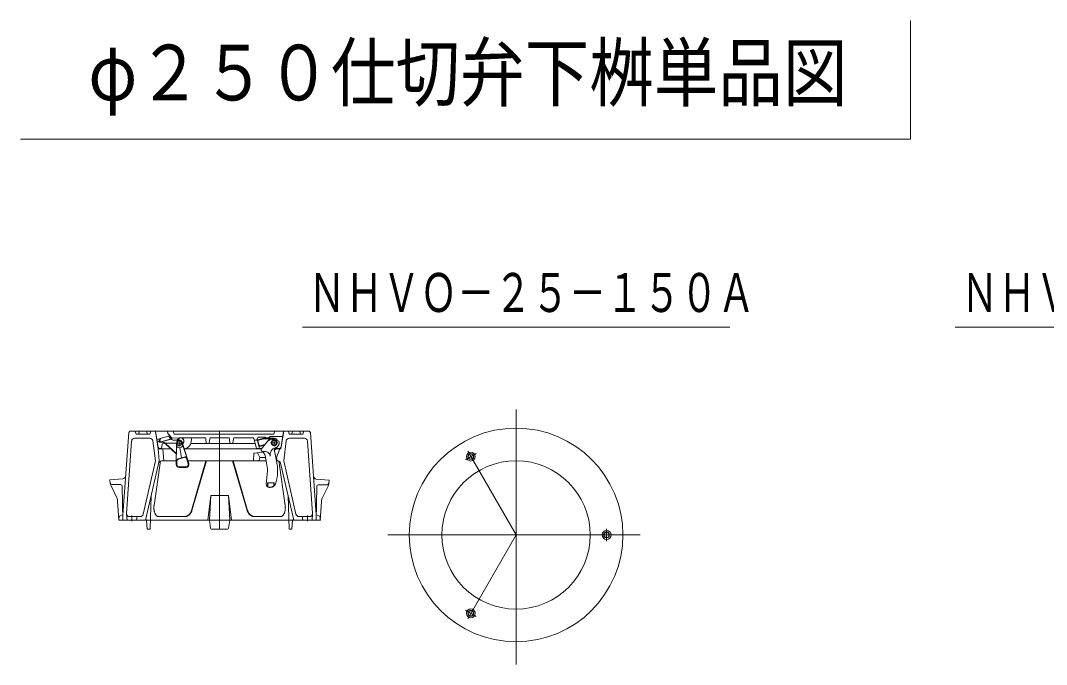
# Model space of a CAD drawing. Units: millimetres, scale not verified. Extents: x -6861 to 6861, y -5221 to 5221.
# Drawn here: x -6861 to -5132, y 1344 to 2430 of the extents above; entities that cross this region are included whole.
import ezdxf
from ezdxf.enums import TextEntityAlignment as Align

# ---------------------------------------------------------------- set-up
doc = ezdxf.new("R2010")
doc.units = ezdxf.units.MM
doc.header["$LTSCALE"] = 20
for name, color, linetype, lineweight in [('0-0_0', 7, 'Continuous', 18), ('0-4_TEMP', 3, 'Continuous', 18), ('0-5_細線', 7, 'Continuous', 18)]:
    doc.layers.add(name, color=color, linetype=linetype, lineweight=lineweight)
doc.styles.add('ＭＳ ゴシック', font='')
doc.styles.get('ＭＳ ゴシック').set_extended_font_data('MS Gothic')

msp = doc.modelspace()

# ---------------------------------------------------------------- linework, layer by layer
at = {"layer": '0-0_0'}
for p, q in [((-5360.93, 2429.6), (-5360.93, 2229.6)), ((-6860.93, 2229.6), (-5360.93, 2229.6)), ((-6385.84, 1912.64), (-5665.84, 1912.64)), ((-5285.84, 1912.64), (-4565.84, 1912.64)), ((-6025.84, 1773.97), (-6025.84, 1344.3)), ((-6111.19, 1689.46), (-6093, 1699.96)), ((-6025.84, 1562.64), (-6107.34, 1703.8)), ((-6241.67, 1562.64), (-5816.94, 1562.64)), ((-6025.84, 1562.64), (-6107.34, 1421.48)), ((-5873.34, 1573.14), (-5873.34, 1552.14)), ((-6093, 1425.32), (-6111.19, 1435.82))]:
    msp.add_line(p, q, dxfattribs=at)
for centre, radius in [((-6025.84, 1562.64), 180), ((-6102.09, 1694.71), 7.5), ((-6102.09, 1694.71), 5), ((-6102.09, 1694.71), 4.4), ((-6025.84, 1562.64), 125), ((-5873.34, 1562.64), 7.5), ((-5873.34, 1562.64), 5), ((-5873.34, 1562.64), 4.4), ((-6102.09, 1430.57), 7.5), ((-6102.09, 1430.57), 5), ((-6102.09, 1430.57), 4.4)]:
    msp.add_circle(centre, radius, dxfattribs=at)
at = {"layer": '0-4_TEMP'}
for p, q in [((-6525.46, 1737.52), (-6525.46, 1572.52)), ((-6673.46, 1595.44), (-6673.46, 1585.99)), ((-6377.46, 1595.44), (-6377.46, 1585.99)), ((-6648.46, 1587.52), (-6642.06, 1587.52)), ((-6542.46, 1587.52), (-6508.46, 1587.52)), ((-6408.86, 1587.52), (-6402.46, 1587.52))]:
    msp.add_line(p, q, dxfattribs=at)
at = {"layer": '0-5_細線'}
for p, q in [((-6678.6, 1735.52), (-6688.46, 1596.52)), ((-6678.6, 1735.52), (-6676.46, 1737.52)), ((-6676.46, 1737.52), (-6374.46, 1737.52)), ((-6667.46, 1737.52), (-6665.96, 1732.52)), ((-6665.96, 1732.52), (-6642.96, 1732.52)), ((-6660.46, 1737.52), (-6661.96, 1732.52)), ((-6648.46, 1737.52), (-6646.96, 1732.52)), ((-6641.46, 1737.52), (-6642.96, 1732.52)), ((-6633.96, 1737.52), (-6633.37, 1736.93)), ((-6629.19, 1710.52), (-6633.46, 1737.52)), ((-6633.37, 1736.93), (-6628.71, 1707.52)), ((-6625.58, 1725.34), (-6611.35, 1729.15)), ((-6613.46, 1737.52), (-6612.96, 1733.52)), ((-6612.96, 1733.52), (-6605.46, 1725.52)), ((-6603.46, 1737.52), (-6601.96, 1732.52)), ((-6433.96, 1732.52), (-6601.96, 1732.52)), ((-6432.46, 1737.52), (-6433.96, 1732.52)), ((-6417.56, 1736.93), (-6422.21, 1707.52)), ((-6421.74, 1710.52), (-6417.46, 1737.52)), ((-6416.96, 1737.52), (-6417.56, 1736.93)), ((-6409.46, 1737.52), (-6407.96, 1732.52)), ((-6384.96, 1732.52), (-6407.96, 1732.52)), ((-6402.46, 1737.52), (-6403.96, 1732.52)), ((-6390.46, 1737.52), (-6388.96, 1732.52)), ((-6383.46, 1737.52), (-6384.96, 1732.52)), ((-6372.32, 1735.52), (-6374.46, 1737.52)), ((-6372.32, 1735.52), (-6362.46, 1596.52)), ((-6673.63, 1720.88), (-6682.28, 1598.88)), ((-6668.64, 1725.52), (-6642.85, 1725.52)), ((-6637.89, 1721.17), (-6633.46, 1687.52)), ((-6631.27, 1723.67), (-6626.53, 1724.76)), ((-6630.64, 1719.71), (-6627.47, 1720.44)), ((-6627.53, 1720.04), (-6627.04, 1723.67)), ((-6626.41, 1718.9), (-6606.48, 1724.24)), ((-6626.36, 1718.92), (-6625.92, 1719)), ((-6625.91, 1720.82), (-6625.3, 1725.41)), ((-6624.66, 1719.72), (-6606.67, 1724.54)), ((-6622.43, 1715.73), (-6623.19, 1708.52)), ((-6618.82, 1717.52), (-6620.5, 1717.52)), ((-6598.46, 1699.52), (-6617.43, 1716.6)), ((-6616.95, 1717.52), (-6598.78, 1717.52)), ((-6598.32, 1700.07), (-6616.85, 1716.75)), ((-6610.19, 1728.05), (-6607.69, 1724.26)), ((-6609.49, 1728.7), (-6608.63, 1728.9)), ((-6609.17, 1728.32), (-6606.23, 1723.87)), ((-6607.08, 1725.15), (-6605.46, 1725.52)), ((-6605.46, 1725.52), (-6593.46, 1726.52)), ((-6603.73, 1722.52), (-6593.46, 1722.52)), ((-6599.46, 1717.52), (-6587.46, 1717.52)), ((-6598.46, 1681.56), (-6598.21, 1714.47)), ((-6598.21, 1714.47), (-6597.95, 1717.87)), ((-6594.85, 1724.91), (-6597.24, 1722.52)), ((-6596.53, 1722.52), (-6594.5, 1724.56)), ((-6593.46, 1726.52), (-6572.61, 1726.52)), ((-6593.46, 1723.52), (-6593.46, 1711.52)), ((-6577.2, 1683.04), (-6588.7, 1719.04)), ((-6580.85, 1692.93), (-6588.37, 1716.49)), ((-6588.01, 1716.9), (-6587.43, 1717.49)), ((-6587.84, 1716.36), (-6587.07, 1717.13)), ((-6550.77, 1726.52), (-6581.79, 1726.52)), ((-6465.61, 1716.52), (-6574.01, 1716.52)), ((-6573.42, 1719.39), (-6572.96, 1724.7)), ((-6548.78, 1724.72), (-6548.05, 1717.42)), ((-6542.14, 1724.72), (-6542.87, 1717.42)), ((-6510.77, 1726.52), (-6540.15, 1726.52)), ((-6508.05, 1717.42), (-6508.78, 1724.72)), ((-6502.87, 1717.42), (-6502.14, 1724.72)), ((-6469.82, 1726.52), (-6500.15, 1726.52)), ((-6464.06, 1710.75), (-6467.89, 1725.04)), ((-6467.21, 1722.52), (-6461.52, 1722.52)), ((-6463.35, 1722.52), (-6460.46, 1727.52)), ((-6458.68, 1710), (-6461.78, 1721.56)), ((-6461.07, 1722.78), (-6450.84, 1725.52)), ((-6458.85, 1713.52), (-6460.86, 1721.03)), ((-6460.46, 1727.52), (-6448.46, 1727.52)), ((-6460.15, 1722.25), (-6450.74, 1724.77)), ((-6458.16, 1711.92), (-6449.88, 1714.14)), ((-6457.62, 1712.82), (-6449.1, 1715.1)), ((-6445.87, 1719.03), (-6454.97, 1707.64)), ((-6445.68, 1718.88), (-6454.77, 1707.49)), ((-6450.84, 1725.52), (-6433.46, 1725.52)), ((-6450.74, 1724.77), (-6433.46, 1724.77)), ((-6448.46, 1727.52), (-6447.46, 1726.02)), ((-6447.46, 1726.02), (-6442.46, 1726.02)), ((-6440.46, 1728.52), (-6442.46, 1726.02)), ((-6440.46, 1728.52), (-6418.89, 1728.52)), ((-6439.46, 1717.77), (-6427.46, 1717.77)), ((-6439.27, 1724.5), (-6425.53, 1720.82)), ((-6439.27, 1724.5), (-6439.24, 1724.24)), ((-6439.24, 1724.24), (-6425.72, 1720.61)), ((-6433.46, 1711.77), (-6433.46, 1723.77)), ((-6425.72, 1720.61), (-6425.53, 1720.82)), ((-6413.03, 1721.17), (-6417.46, 1687.52)), ((-6382.28, 1725.52), (-6408.08, 1725.52)), ((-6377.3, 1720.88), (-6368.64, 1598.88)), ((-6629.19, 1710.52), (-6627.19, 1708.52)), ((-6629.19, 1710.52), (-6627.19, 1708.52)), ((-6629.19, 1710.52), (-6627.19, 1708.52)), ((-6629.19, 1710.52), (-6627.19, 1708.52)), ((-6628.71, 1707.52), (-6607.59, 1707.52)), ((-6628.71, 1707.52), (-6627.46, 1687.52)), ((-6623.19, 1708.52), (-6627.19, 1708.52)), ((-6620.96, 1707.52), (-6619.46, 1687.52)), ((-6589.66, 1692.34), (-6592.26, 1709.59)), ((-6583.77, 1707.52), (-6525.46, 1707.52)), ((-6455.3, 1707.52), (-6525.46, 1707.52)), ((-6467.52, 1699.71), (-6468.46, 1687.52)), ((-6466.66, 1700.63), (-6453.47, 1702.39)), ((-6461.16, 1708.52), (-6454.44, 1708.52)), ((-6460.83, 1700.02), (-6457.46, 1693.02)), ((-6448.79, 1696.29), (-6446.2, 1684.08)), ((-6433.12, 1704.3), (-6429.57, 1687.61)), ((-6422.21, 1707.52), (-6432.82, 1707.52)), ((-6432.35, 1708.73), (-6428.17, 1709.52)), ((-6428.06, 1708.52), (-6428.17, 1709.52)), ((-6428.06, 1708.52), (-6423.74, 1708.52)), ((-6423.74, 1708.52), (-6421.74, 1710.52)), ((-6654.19, 1597.4), (-6633.46, 1687.52)), ((-6650.46, 1587.52), (-6627.46, 1687.52)), ((-6625.13, 1687.24), (-6635.96, 1612.43)), ((-6623.48, 1687.52), (-6598.63, 1687.52)), ((-6597.46, 1681.52), (-6597.46, 1686.52)), ((-6595.5, 1690.82), (-6583.29, 1694.25)), ((-6594.54, 1690.37), (-6583.6, 1693.45)), ((-6593.46, 1677.52), (-6581.96, 1677.52)), ((-6578.15, 1682.74), (-6581.15, 1692.13)), ((-6578.4, 1687.52), (-6525.46, 1687.52)), ((-6572.69, 1603.83), (-6548.6, 1687.52)), ((-6572.05, 1603.73), (-6547.31, 1687.52)), ((-6447.3, 1687.52), (-6525.46, 1687.52)), ((-6478.88, 1603.73), (-6503.61, 1687.52)), ((-6478.23, 1603.83), (-6502.33, 1687.52)), ((-6476.08, 1687.52), (-6480.5, 1687.52)), ((-6429.46, 1693.02), (-6430.47, 1693.02)), ((-6427.44, 1687.52), (-6429.37, 1687.52)), ((-6425.79, 1687.24), (-6414.96, 1612.43)), ((-6400.46, 1587.52), (-6422.57, 1683.64)), ((-6396.73, 1597.4), (-6417.46, 1687.52)), ((-6593.46, 1676.52), (-6581.96, 1676.52)), ((-6444.8, 1670.77), (-6446.77, 1648.21)), ((-6688.44, 1657.19), (-6710.46, 1655.52)), ((-6710.46, 1655.52), (-6709.77, 1649.95)), ((-6708.4, 1645.32), (-6698.75, 1625.2)), ((-6706.81, 1647.52), (-6692.41, 1647.52)), ((-6689.41, 1644.57), (-6688.46, 1587.52)), ((-6444.46, 1650.51), (-6444.46, 1643.54)), ((-6444.46, 1650.51), (-6433.46, 1650.51)), ((-6443.96, 1650.27), (-6444.46, 1650.51)), ((-6444.46, 1643.54), (-6443.96, 1643.83)), ((-6443.96, 1650.27), (-6443.96, 1643.83)), ((-6443.96, 1650.27), (-6433.96, 1650.27)), ((-6441.79, 1643.27), (-6440.12, 1643.27)), ((-6441.79, 1642.77), (-6440.12, 1642.77)), ((-6433.96, 1650.27), (-6433.46, 1650.51)), ((-6433.96, 1650.27), (-6433.96, 1645.54)), ((-6433.96, 1645.54), (-6433.46, 1645.31)), ((-6433.46, 1650.51), (-6433.46, 1645.31)), ((-6361.69, 1644.26), (-6362.74, 1587.22)), ((-6362.64, 1656.89), (-6340.62, 1655.17)), ((-6344.28, 1647.18), (-6358.68, 1647.21)), ((-6342.69, 1644.97), (-6352.39, 1624.87)), ((-6340.62, 1655.17), (-6341.32, 1649.6)), ((-6642.46, 1572.52), (-6640.96, 1628.83)), ((-6540.46, 1628.83), (-6545.46, 1587.52)), ((-6542.46, 1587.52), (-6540.46, 1628.83)), ((-6540.46, 1628.83), (-6510.46, 1628.83)), ((-6408.46, 1572.52), (-6409.96, 1628.83)), ((-6697.29, 1619.56), (-6695.46, 1587.52)), ((-6353.85, 1619.24), (-6355.74, 1587.2)), ((-6694.46, 1594.52), (-6695.46, 1587.52)), ((-6694.46, 1594.52), (-6688.46, 1596.52)), ((-6681.46, 1587.52), (-6682.28, 1598.14)), ((-6677.29, 1593.52), (-6659.06, 1593.52)), ((-6664.46, 1593.52), (-6665.46, 1587.52)), ((-6628.2, 1593.52), (-6584.48, 1593.52)), ((-6422.73, 1593.52), (-6466.44, 1593.52)), ((-6373.63, 1593.52), (-6391.86, 1593.52)), ((-6386.46, 1593.52), (-6385.46, 1587.52)), ((-6369.46, 1587.52), (-6368.65, 1598.14)), ((-6356.46, 1594.52), (-6362.46, 1596.52)), ((-6356.46, 1594.52), (-6355.46, 1587.52)), ((-6695.46, 1587.52), (-6650.46, 1587.52)), ((-6650.46, 1587.52), (-6648.46, 1587.52)), ((-6648.46, 1587.52), (-6647.46, 1572.52)), ((-6642.06, 1587.52), (-6542.46, 1587.52)), ((-6542.46, 1587.52), (-6540.69, 1574.26)), ((-6508.46, 1587.52), (-6510.23, 1574.26)), ((-6408.86, 1587.52), (-6508.46, 1587.52)), ((-6402.46, 1587.52), (-6403.46, 1572.52)), ((-6400.46, 1587.52), (-6402.46, 1587.52)), ((-6355.46, 1587.52), (-6400.46, 1587.52)), ((-6647.46, 1572.52), (-6642.46, 1572.52)), ((-6512.21, 1572.52), (-6539.02, 1572.52)), ((-6403.46, 1572.52), (-6408.46, 1572.52))]:
    msp.add_line(p, q, dxfattribs=at)
for points in [[(-6423.71, 1707.52), (-6429.46, 1693.02), (-6428.46, 1687.52)], [(-6448.13, 1693.02), (-6457.46, 1693.02), (-6458.98, 1688.84)], [(-6508.46, 1587.52), (-6510.46, 1628.83), (-6505.46, 1587.52)]]:
    msp.add_lwpolyline(points, dxfattribs=at)
for centre, radius in [((-6593.46, 1717.52), 4.5), ((-6593.46, 1717.52), 4), ((-6433.46, 1717.77), 4.75), ((-6433.46, 1717.77), 4)]:
    msp.add_circle(centre, radius, dxfattribs=at)
for centre, radius, start, end in [((-6611.85, 1726.94), 2, 33.435, 105), ((-6610.84, 1727.22), 2, 33.435, 105), ((-6668.64, 1720.52), 5, 90, 175.943), ((-6642.85, 1720.52), 5, 7.496, 90), ((-6626.54, 1719.9), 1, 172.38, 285), ((-6625.06, 1723.41), 2, 105, 172.38), ((-6623.54, 1709.32), 10, 48.003, 105), ((-6624.92, 1720.68), 1, 172.38, 285), ((-6624.12, 1709.16), 10, 48.003, 100.392), ((-6620.44, 1715.52), 2, 90, 173.991), ((-6616.95, 1720.52), 3, 239.518, 270), ((-6603.73, 1725.52), 3, 213.435, 270), ((-6593.12, 1714.61), 5.09, 179.563, 17.716), ((-6590.96, 1721.02), 5.5, 315, 135), ((-6590.96, 1721.02), 5, 315, 135), ((-6593.46, 1717.52), 5, 17.716, 90), ((-6586.37, 1720.52), 13, 275.889, 355), ((-6570.97, 1724.52), 2, 90, 175), ((-6550.77, 1724.52), 2, 5.711, 90), ((-6547.06, 1717.52), 1, 185.711, 270.001), ((-6543.87, 1717.52), 1, 270, 354.289), ((-6540.15, 1724.52), 2, 90, 174.289), ((-6510.77, 1724.52), 2, 5.711, 90), ((-6507.06, 1717.52), 1, 185.711, 270), ((-6503.87, 1717.52), 1, 269.999, 354.289), ((-6500.15, 1724.52), 2, 90, 174.289), ((-6469.82, 1724.52), 2, 15, 90), ((-6460.81, 1721.81), 1, 105, 195), ((-6459.89, 1721.28), 1, 104.999, 195), ((-6458.42, 1712.89), 1, 194.999, 285), ((-6457.88, 1713.78), 1, 194.999, 285), ((-6429.46, 1705.93), 21, 117.828, 141.396), ((-6429.46, 1705.93), 20.75, 118.098, 141.396), ((-6433.46, 1720.02), 5.5, 18.873, 90), ((-6433.46, 1720.02), 4.75, 25.614, 90), ((-6433.46, 1717.77), 8.25, 282.029, 20.153), ((-6433.46, 1717.77), 8.5, 289.465, 21.032), ((-6408.08, 1720.52), 5, 90, 172.504), ((-6382.28, 1720.52), 5, 4.057, 90), ((-6466.53, 1699.64), 1, 97.625, 175.601), ((-6461.16, 1711.52), 3, 195, 270), ((-6462.63, 1699.15), 2, 25.722, 97.625), ((-6456.75, 1710.52), 2, 195, 270), ((-6452.62, 1705.77), 3, 141.396, 242.755), ((-6452.62, 1705.77), 2.75, 141.396, 283.399), ((-6458.57, 1694.21), 10, 12, 62.755), ((-6449.7, 1693.36), 10, 13.096, 103.289), ((-6427.67, 1697.89), 12.5, 109.028, 190.412), ((-6429.46, 1705.93), 4, 106.971, 204), ((-6436.93, 1714.7), 10, 292.623, 314.134), ((-6623.48, 1682.52), 5, 90, 167.047), ((-6593.46, 1681.52), 5, 179.204, 270), ((-6594.42, 1686.97), 4, 105.689, 179.563), ((-6593.46, 1686.52), 4, 105.689, 180), ((-6593.46, 1681.52), 4, 180, 270), ((-6583.06, 1691.52), 2, 17.716, 105.689), ((-6582.75, 1692.32), 2, 17.716, 105.689), ((-6581.96, 1681.52), 5, 270, 17.716), ((-6581.96, 1681.52), 4, 270, 17.716), ((-6460.86, 1689.52), 2, 270, 340.017), ((-6508.8, 1670.77), 64, 0, 12), ((-6508.8, 1670.77), 81, 345.314, 12), ((-6427.44, 1682.52), 5, 12.953, 90), ((-6688.82, 1662.18), 5, 274.344, 355.943), ((-6362.25, 1661.87), 5, 183.949, 265.548), ((-6706.81, 1650.52), 3, 187.125, 270), ((-6694.88, 1651.81), 15, 187.125, 205.641), ((-6692.41, 1644.52), 3, 0.955, 90), ((-6441.79, 1647.77), 5, 175, 270), ((-6441.79, 1647.77), 4.5, 241.158, 270), ((-6440.12, 1652.77), 10, 270, 345.314), ((-6440.12, 1652.77), 9.5, 270, 310.388), ((-6358.69, 1644.21), 3, 89.893, 178.938), ((-6344.27, 1650.18), 3, 269.893, 352.768), ((-6356.2, 1651.49), 15, 334.252, 352.768), ((-6712.27, 1618.7), 15, 3.27, 25.641), ((-6621.25, 1608.36), 15, 177.42047, 183.98981), ((-6621.28, 1609.16), 14.95, 173.89277, 180.46211), ((-6621.4, 1609.94), 14.77, 170.31074, 176.88008), ((-6429.53, 1609.95), 14.77, 3.11892, 9.68825), ((-6429.64, 1609.16), 14.95, 359.5389, 6.10824), ((-6429.67, 1608.36), 15, 356.00919, 2.57852), ((-6338.88, 1618.35), 15, 154.251, 176.622), ((-6677.29, 1598.52), 5, 175.943, 270), ((-6659.06, 1598.52), 5, 270, 347.047), ((-6621.32, 1607.57), 14.9, 180.96172, 187.53106), ((-6621.47, 1606.79), 14.66, 184.58302, 191.15236), ((-6621.71, 1606.03), 14.3, 188.35914, 194.92847), ((-6622.04, 1605.3), 13.81, 192.36873, 198.93806), ((-6622.45, 1604.62), 13.21, 196.70895, 203.27829), ((-6622.93, 1603.99), 12.52, 201.49676, 208.0661), ((-6623.49, 1603.42), 11.76, 206.87362, 213.44296), ((-6624.1, 1602.91), 10.97, 213.01027, 219.57961), ((-6624.77, 1602.48), 10.18, 220.10416, 226.6735), ((-6625.48, 1602.13), 9.44, 228.3576, 234.92694), ((-6626.23, 1601.86), 8.8, 237.91499, 244.48433), ((-6627.01, 1601.68), 8.33, 248.76546, 255.3348), ((-6627.8, 1601.59), 8.07, 260.60549, 267.17483), ((-6585.23, 1606.65), 13.13, 270.31854, 274.77857), ((-6584.55, 1606.65), 13.13, 270.31854, 274.77857), ((-6585.38, 1606.66), 13.15, 275.40614, 279.86617), ((-6584.7, 1606.66), 13.15, 275.40614, 279.86617), ((-6585.52, 1606.68), 13.2, 280.46637, 284.9264), ((-6584.84, 1606.68), 13.2, 280.466, 284.92603), ((-6585.66, 1606.72), 13.27, 285.48095, 289.94098), ((-6584.98, 1606.72), 13.27, 285.48146, 289.94149), ((-6585.8, 1606.76), 13.36, 290.43589, 294.89592), ((-6585.12, 1606.76), 13.36, 290.43589, 294.89592), ((-6585.94, 1606.82), 13.47, 295.31835, 299.77837), ((-6585.26, 1606.82), 13.47, 295.31759, 299.77762), ((-6586.07, 1606.88), 13.59, 300.11715, 304.57718), ((-6585.39, 1606.88), 13.59, 300.11802, 304.57805), ((-6586.19, 1606.96), 13.72, 304.82668, 309.2867), ((-6585.51, 1606.96), 13.72, 304.82668, 309.2867), ((-6586.31, 1607.04), 13.86, 309.44394, 313.90396), ((-6585.63, 1607.04), 13.86, 309.44394, 313.90396), ((-6586.42, 1607.14), 14.01, 313.96603, 318.42606), ((-6585.74, 1607.14), 14.01, 313.96603, 318.42606), ((-6586.53, 1607.24), 14.15, 318.39462, 322.85465), ((-6585.85, 1607.24), 14.15, 318.39462, 322.85465), ((-6586.62, 1607.35), 14.3, 322.73468, 327.19471), ((-6586.71, 1607.47), 14.43, 326.98817, 331.44819), ((-6585.94, 1607.35), 14.3, 322.73341, 327.19344), ((-6586.79, 1607.59), 14.56, 331.16694, 335.62697), ((-6586.03, 1607.47), 14.43, 326.98948, 331.44951), ((-6586.85, 1607.72), 14.67, 335.27597, 339.736), ((-6586.11, 1607.59), 14.56, 331.16694, 335.62697), ((-6586.91, 1607.85), 14.78, 339.32468, 343.78471), ((-6586.18, 1607.72), 14.67, 335.27597, 339.736), ((-6586.23, 1607.85), 14.78, 339.32468, 343.78471), ((-6464.69, 1607.85), 14.78, 196.2168, 200.67683), ((-6464.75, 1607.72), 14.67, 200.26406, 204.72408), ((-6464.01, 1607.85), 14.78, 196.21538, 200.67541), ((-6464.82, 1607.59), 14.56, 204.3731, 208.83313), ((-6464.07, 1607.72), 14.67, 200.26406, 204.72408), ((-6464.89, 1607.47), 14.43, 208.55057, 213.0106), ((-6464.14, 1607.59), 14.56, 204.3731, 208.83313), ((-6464.98, 1607.35), 14.3, 212.80665, 217.26668), ((-6464.21, 1607.47), 14.43, 208.55057, 213.0106), ((-6465.08, 1607.24), 14.15, 217.14434, 221.60437), ((-6464.3, 1607.35), 14.3, 212.80665, 217.26668), ((-6464.4, 1607.24), 14.15, 217.14555, 221.60557), ((-6465.18, 1607.14), 14.01, 221.57518, 226.03521), ((-6464.5, 1607.14), 14.01, 221.57405, 226.03407), ((-6465.29, 1607.04), 13.86, 226.09615, 230.55618), ((-6464.61, 1607.04), 13.86, 226.09615, 230.55618), ((-6465.41, 1606.96), 13.72, 230.71233, 235.17235), ((-6464.73, 1606.96), 13.72, 230.7133, 235.17332), ((-6465.54, 1606.88), 13.59, 235.42309, 239.88312), ((-6464.86, 1606.88), 13.59, 235.42222, 239.88225), ((-6465.67, 1606.82), 13.47, 240.22163, 244.68165), ((-6464.99, 1606.82), 13.47, 240.22238, 244.68241), ((-6465.8, 1606.76), 13.36, 245.10423, 249.56426), ((-6465.12, 1606.76), 13.36, 245.10423, 249.56426), ((-6465.94, 1606.72), 13.27, 250.05918, 254.51921), ((-6465.26, 1606.72), 13.27, 250.05867, 254.5187), ((-6466.08, 1606.68), 13.2, 255.0736, 259.53363), ((-6465.4, 1606.68), 13.2, 255.07397, 259.534), ((-6466.23, 1606.66), 13.15, 260.13383, 264.59386), ((-6465.55, 1606.66), 13.15, 260.13361, 264.59364), ((-6466.37, 1606.65), 13.13, 265.22143, 269.68146), ((-6465.69, 1606.65), 13.13, 265.2215, 269.68153), ((-6423.13, 1601.59), 8.08, 272.82479, 279.39413), ((-6423.92, 1601.68), 8.33, 284.66593, 291.23527), ((-6424.69, 1601.86), 8.8, 295.51485, 302.08419), ((-6425.44, 1602.13), 9.44, 305.07392, 311.64326), ((-6426.15, 1602.48), 10.18, 313.32533, 319.89467), ((-6426.82, 1602.91), 10.97, 320.42039, 326.98973), ((-6427.44, 1603.42), 11.76, 326.55807, 333.12741), ((-6427.99, 1603.99), 12.52, 331.93385, 338.50319), ((-6428.48, 1604.62), 13.21, 336.7206, 343.28994), ((-6428.88, 1605.3), 13.81, 341.06298, 347.63232), ((-6429.21, 1606.03), 14.3, 345.0715, 351.64084), ((-6429.45, 1606.79), 14.66, 348.84661, 355.41595), ((-6429.61, 1607.57), 14.9, 352.46994, 359.03928), ((-6391.86, 1598.52), 5, 192.953, 270), ((-6373.63, 1598.52), 5, 270, 4.057), ((-6649.46, 1586.77), 1.25, 36.87, 143.13), ((-6538.71, 1574.52), 2, 187.595, 270), ((-6512.21, 1574.52), 2, 270, 352.405), ((-6401.46, 1586.77), 1.25, 36.87, 143.13)]:
    msp.add_arc(centre, radius, start, end, dxfattribs=at)

# ---------------------------------------------------------------- texts
at = {"layer": '0-0_0', "style": 'ＭＳ ゴシック'}
for s, height, width, p in [('φ２５０仕切弁下桝単品図', 93.84, 0.85, (-6746.64, 2266.8)), ('ＮＨＶＯ－２５－１５０Ａ', 65.69, 0.7, (-6375.84, 1918.68)), ('ＮＨＶＯ－２５－１００Ｂ', 65.69, 0.7, (-5275.84, 1918.68))]:
    msp.add_text(s, height=height, dxfattribs=dict(at, width=width)).set_placement(p, align=Align.BOTTOM_LEFT)

doc.saveas('drawing.dxf')
